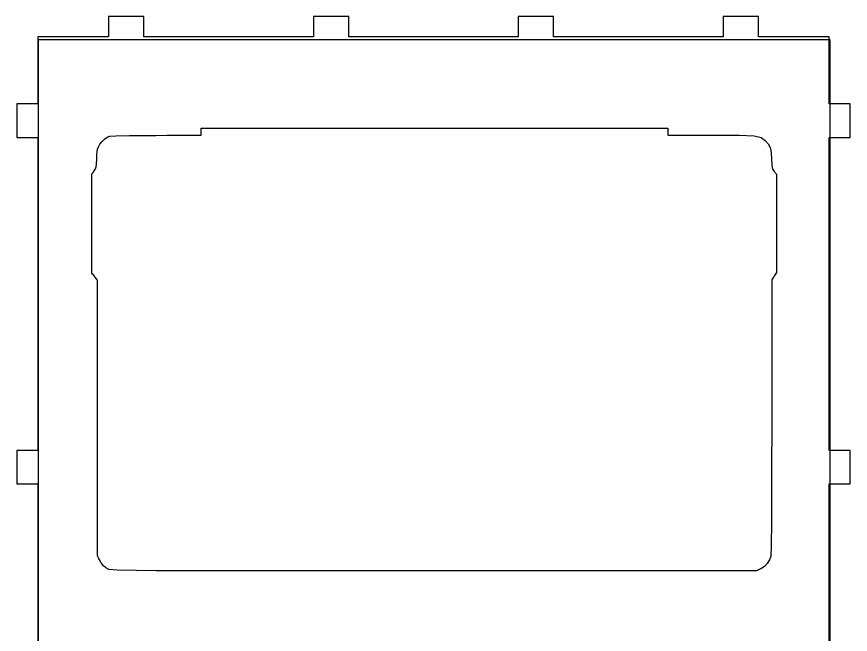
# Model space of a CAD drawing. Extents: x -3 to 115, y -3 to 173.
# Drawn here: x -2.9 to 115.1, y 85.9 to 173.4 of the extents above; entities that cross this region are included whole.
import ezdxf

# ---------------------------------------------------------------- set-up
doc = ezdxf.new("R2010")
doc.units = 0
doc.layers.get('0').update_dxf_attribs({"linetype": 'CONTINUOUS'})
doc.layers.add('Layer_1', color=7, linetype='CONTINUOUS')

msp = doc.modelspace()

# ---------------------------------------------------------------- linework, layer by layer
at = {"color": 6}
msp.add_lwpolyline([(10.098896, 95.086662), (9.670293, 95.327531), (9.313588, 95.627392), (9.014941, 96.00045), (8.760513, 96.460921), (8.692427, 96.607166), (8.624341, 96.75341), (8.556255, 96.899652), (8.488169, 97.045897), (8.487901, 101.921026), (8.487632, 106.796156), (8.487364, 111.671285), (8.487096, 116.546414), (8.486828, 121.421543), (8.48656, 126.296673), (8.486292, 131.171802), (8.486024, 136.046931), (8.388694, 136.174399), (8.291363, 136.301871), (8.194033, 136.429339), (8.096703, 136.556808), (7.999373, 136.684276), (7.902043, 136.811748), (7.804712, 136.939219), (7.707382, 137.066687), (7.707382, 138.823583), (7.707382, 140.580478), (7.707382, 142.337371), (7.707382, 144.094266), (7.707382, 145.851162), (7.707382, 147.608054), (7.707382, 149.36495), (7.707382, 151.121845), (7.790035, 151.231082), (7.872687, 151.340319), (7.955339, 151.449553), (8.037991, 151.55879), (8.224372, 151.83009), (8.323713, 152.104357), (8.36423, 152.52097), (8.374139, 153.219312), (8.386613, 153.827899), (8.421583, 154.277493), (8.484922, 154.61513), (8.582502, 154.88783), (8.827637, 155.334046), (9.12882, 155.726769), (9.476877, 156.055804), (9.862639, 156.310947), (10.23287, 156.452659), (11.081652, 156.529054), (13.041563, 156.565562), (16.745185, 156.587603), (18.351133, 156.595421), (19.95708, 156.603238), (21.563028, 156.611056), (23.168976, 156.618874), (23.168976, 156.743147), (23.168976, 156.867424), (23.168976, 156.991698), (23.168976, 157.115974), (23.168976, 157.240248), (23.168976, 157.364522), (23.168976, 157.488798), (23.168976, 157.613072), (31.428137, 157.613072), (39.687297, 157.613072), (47.946457, 157.613072), (56.205617, 157.613072), (64.464777, 157.613072), (72.72394, 157.613072), (80.9831, 157.613072), (89.24226, 157.613072), (89.24226, 157.487932), (89.24226, 157.362794), (89.24226, 157.237654), (89.24226, 157.112517), (89.24226, 156.987377), (89.24226, 156.862239), (89.24226, 156.737099), (89.24226, 156.611962), (90.766686, 156.611962), (92.291115, 156.611962), (93.815541, 156.611962), (95.339967, 156.611962), (99.318124, 156.599714), (101.447818, 156.516294), (102.438299, 156.291691), (102.998807, 155.855877), (103.433846, 155.366727), (103.70062, 154.849927), (103.84334, 154.177005), (103.906227, 153.219493), (103.937955, 152.465223), (103.989773, 152.017285), (104.091125, 151.735416), (104.271448, 151.47935), (104.35174, 151.377973), (104.432035, 151.276593), (104.512328, 151.175216), (104.59262, 151.073839), (104.59262, 149.333267), (104.59262, 147.592696), (104.59262, 145.852124), (104.59262, 144.111552), (104.59262, 142.370981), (104.59262, 140.630409), (104.59262, 138.889837), (104.59262, 137.149266), (104.509195, 137.01368), (104.425767, 136.878095), (104.342342, 136.742513), (104.258915, 136.606928), (104.17549, 136.471342), (104.092065, 136.33576), (104.008637, 136.200175), (103.925212, 136.064592), (103.925212, 131.251194), (103.925212, 126.437792), (103.925212, 121.624393), (103.925212, 116.810995), (103.918213, 108.075449), (103.896426, 101.988108), (103.858659, 98.357206), (103.803749, 96.990968), (103.61485, 96.43637), (103.304795, 95.93877), (102.887038, 95.515208), (102.375042, 95.182714), (102.22425, 95.10624), (102.073462, 95.029766), (101.922671, 94.953293), (101.771879, 94.876819), (90.36838, 94.877383), (78.964881, 94.877948), (67.561378, 94.878512), (56.157879, 94.879077), (30.4269, 94.884608), (16.760988, 94.909331), (11.278785, 94.970807), (10.098938, 95.086448), (10.098931, 95.086425), (10.098924, 95.086403), (10.098917, 95.086377), (10.098896, 95.086662)], close=True, dxfattribs=at)
at = {"layer": 'Layer_1', "color": 1}
msp.add_lwpolyline([(112.056954, 62.843787), (112.056954, 107.193846), (115.057143, 107.193846), (115.057143, 111.945644), (112.056954, 111.945644), (112.056954, 156.295797), (115.057143, 156.295797), (115.057143, 161.047598), (112.056954, 161.047598), (112.056954, 170.551194), (102.056345, 170.551194), (102.056345, 173.402271), (97.05603, 173.402271), (97.05603, 170.551194), (73.054605, 170.551194), (73.054605, 173.402271), (68.054299, 173.402271), (68.054299, 170.551194), (44.05286, 170.551194), (44.05286, 173.402271), (39.052554, 173.402271), (39.052554, 170.551194), (15.05112, 170.551194), (15.05112, 173.402271), (10.05082, 173.402271), (10.05082, 170.551194), (0.05022, 170.551194), (0.05022, 161.047598), (-2.94996, 161.047598), (-2.94996, 156.295797), (0.05022, 156.295797), (0.05022, 111.945644), (-2.94996, 111.945644), (-2.94996, 107.193846), (0.05022, 107.193846), (0.05022, 62.843787)], dxfattribs=at)
at = {"layer": 'Layer_1', "color": 7}
msp.add_lwpolyline([(0.15, 170.149998), (112.150002, 170.149998), (112.150002, 0.150005), (0.15, 0.150005), (0.15, 170.149998)], close=True, dxfattribs=at)

doc.saveas('drawing.dxf')
